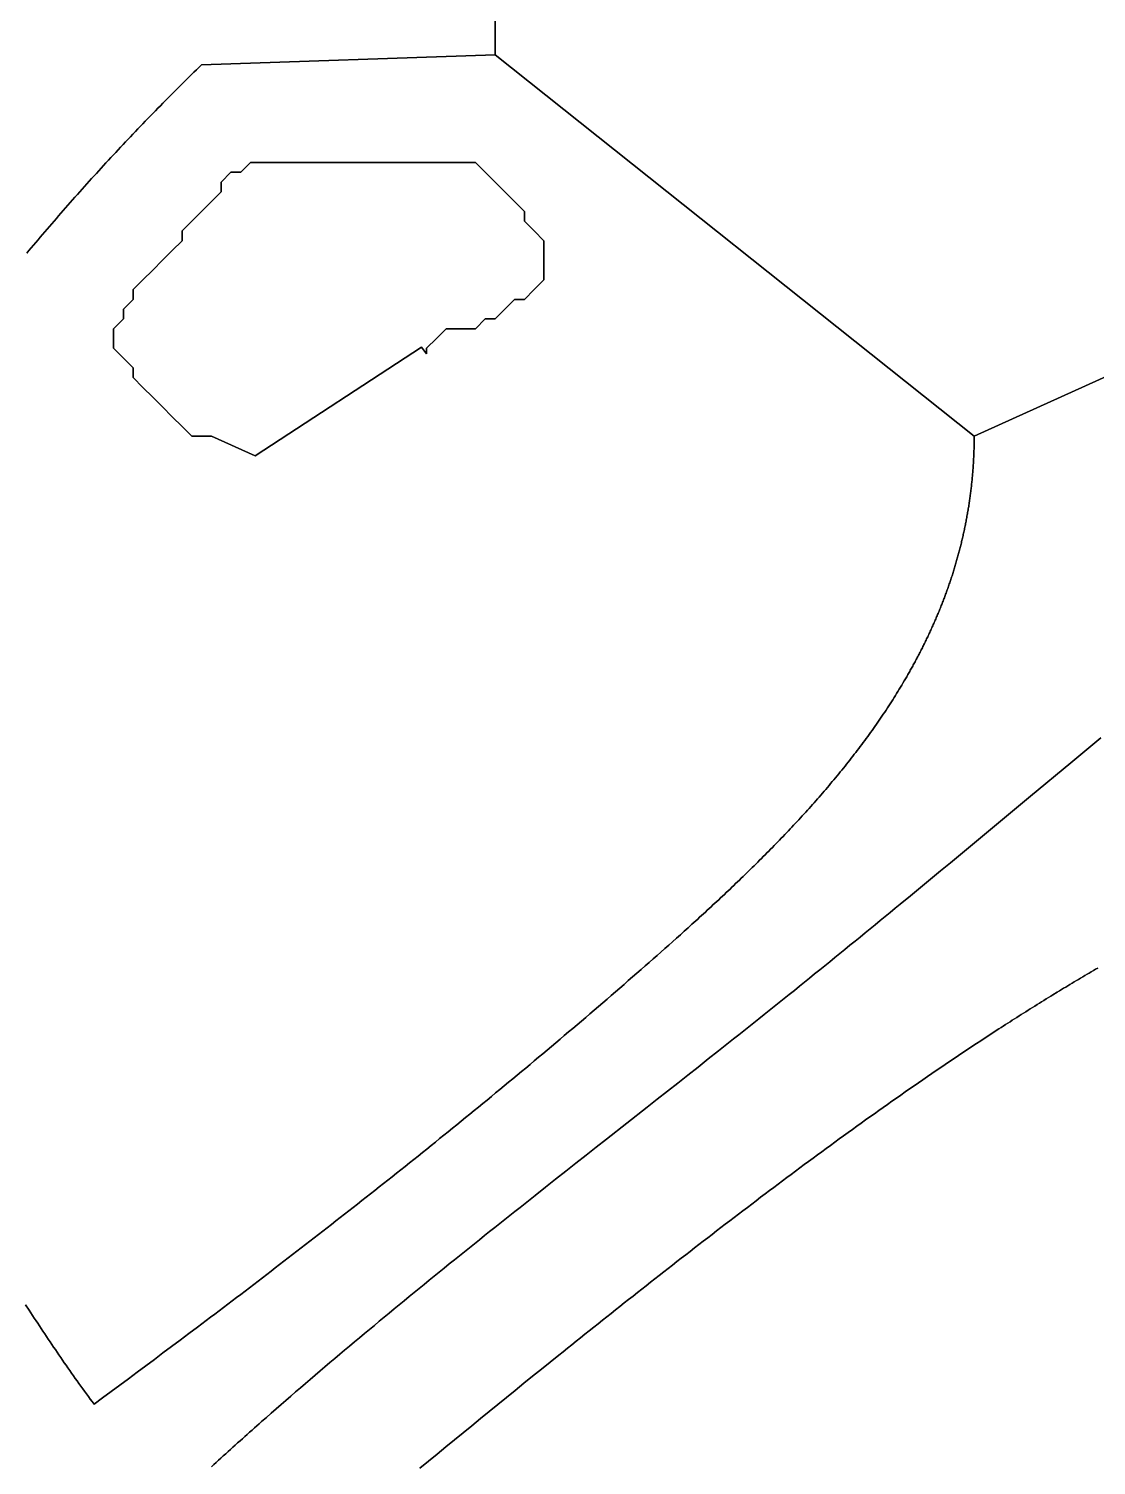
# Model space of a CAD drawing. Header units: millimetres. Extents: x -97041 to 275168, y -12500 to 263793.
# Drawn here: x 124307 to 156376, y 129724 to 172887 of the extents above; entities that cross this region are included whole.
import ezdxf

# ---------------------------------------------------------------- set-up
doc = ezdxf.new("R2010")
doc.units = ezdxf.units.MM
doc.layers.add('CLOSED_AREAS', color=7, linetype='Continuous')
doc.layers.add('REGION_HOLES', color=7, linetype='Continuous')

msp = doc.modelspace()

# ---------------------------------------------------------------- linework, layer by layer
at = {"layer": 'CLOSED_AREAS'}
for points in [[(124246.247, 166144.886), (124313.886, 166225.559), (124381.666, 166306.177), (124449.587, 166386.738), (124517.649, 166467.244), (124585.852, 166547.693), (124654.198, 166628.087), (124722.686, 166708.424), (124791.317, 166788.705), (124860.092, 166868.93), (124929.01, 166949.098), (124998.073, 167029.21), (125067.281, 167109.265), (125136.633, 167189.264), (125206.132, 167269.207), (125275.776, 167349.092), (125345.567, 167428.921), (125415.505, 167508.693), (125485.59, 167588.408), (125555.824, 167668.066), (125626.205, 167747.667), (125696.735, 167827.211), (125767.415, 167906.698), (125838.244, 167986.127), (125909.223, 168065.499), (125980.353, 168144.814), (126051.634, 168224.072), (126123.066, 168303.272), (126194.65, 168382.414), (126266.386, 168461.499), (126338.275, 168540.526), (126410.317, 168619.495), (126482.513, 168698.406), (126554.863, 168777.26), (126627.368, 168856.055), (126700.027, 168934.793), (126772.842, 169013.472), (126845.813, 169092.093), (126918.94, 169170.656), (126992.224, 169249.161), (127065.665, 169327.607), (127139.263, 169405.995), (127213.02, 169484.324), (127286.935, 169562.595), (127361.009, 169640.807), (127435.243, 169718.96), (127509.636, 169797.055), (127584.19, 169875.091), (127658.904, 169953.068), (127733.78, 170030.985), (127808.817, 170108.844), (127884.016, 170186.644), (127959.378, 170264.385), (128034.903, 170342.066), (128110.591, 170419.688), (128186.443, 170497.25), (128262.46, 170574.754), (128338.641, 170652.197), (128414.987, 170729.581), (128491.499, 170806.906), (128568.177, 170884.171), (128645.021, 170961.375), (128722.033, 171038.521), (128799.212, 171115.606), (128876.558, 171192.631), (128954.073, 171269.596), (129031.757, 171346.501), (129109.61, 171423.346), (129187.632, 171500.13), (129265.825, 171576.855), (129344.188, 171653.519), (129422.722, 171730.122), (129501.427, 171806.665), (138314.722, 172100.442), (138314.722, 183557.725)], [(138314.722, 183557.725), (138314.722, 172100.442), (152709.771, 160643.158), (165048.384, 166224.912)], [(124214.51, 134543.866), (124318.138, 134385.083), (124370.053, 134305.727), (124422.043, 134226.396), (124474.111, 134147.094), (124526.265, 134067.821), (124578.507, 133988.581), (124630.844, 133909.375), (124683.281, 133830.206), (124735.822, 133751.075), (124788.473, 133671.984), (124841.238, 133592.936), (124894.123, 133513.932), (124947.133, 133434.974), (125000.273, 133356.066), (125053.547, 133277.208), (125106.961, 133198.402), (125160.52, 133119.651), (125214.229, 133040.958), (125268.093, 132962.322), (125322.117, 132883.748), (125376.306, 132805.237), (125430.664, 132726.791), (125485.199, 132648.411), (125539.913, 132570.101), (125594.812, 132491.862), (125649.902, 132413.696), (125705.187, 132335.605), (125760.672, 132257.592), (125816.363, 132179.657), (125872.264, 132101.805), (125928.38, 132024.035), (125984.717, 131946.351), (126041.28, 131868.755), (126098.073, 131791.248), (126155.101, 131713.832), (126212.371, 131636.511), (126269.886, 131559.284), (126528.113, 131750.179), (126786.488, 131941.458), (127045.004, 132133.127), (127303.654, 132325.189), (127562.433, 132517.648), (127821.333, 132710.51), (128080.349, 132903.778), (128339.474, 133097.456), (128598.702, 133291.549), (128858.026, 133486.062), (129117.441, 133680.997), (129376.939, 133876.361), (129506.718, 133974.205), (129636.515, 134072.157), (129766.331, 134170.218), (129896.163, 134268.389), (130026.011, 134366.669), (130155.875, 134465.061), (130285.754, 134563.564), (130415.646, 134662.179), (130545.552, 134760.905), (130675.469, 134859.745), (130805.399, 134958.698), (130935.339, 135057.765), (131065.288, 135156.947), (131195.247, 135256.243), (131325.215, 135355.655), (131455.189, 135455.183), (131585.171, 135554.828), (131715.158, 135654.59), (131845.151, 135754.469), (131975.148, 135854.467), (132105.148, 135954.583), (132235.152, 136054.819), (132365.157, 136155.174), (132495.164, 136255.65), (132625.171, 136356.246), (132755.177, 136456.964), (132885.183, 136557.805), (133015.186, 136658.767), (133145.187, 136759.853), (133275.184, 136861.062), (133405.177, 136962.395), (133535.165, 137063.853), (133665.146, 137165.436), (133795.121, 137267.144), (133925.089, 137368.979), (134055.048, 137470.941), (134184.999, 137573.03), (134314.939, 137675.247), (134444.869, 137777.593), (134574.787, 137880.067), (134704.693, 137982.671), (134834.586, 138085.404), (134964.465, 138188.269), (135094.329, 138291.264), (135224.179, 138394.391), (135354.011, 138497.65), (135483.827, 138601.042), (135613.626, 138704.567), (135743.405, 138808.226), (135873.165, 138912.019), (136002.905, 139015.947), (136132.625, 139120.01), (136262.322, 139224.209), (136391.997, 139328.545), (136521.648, 139433.017), (136651.276, 139537.627), (136780.878, 139642.375), (136910.455, 139747.262), (137040.006, 139852.288), (137169.529, 139957.453), (137299.024, 140062.759), (137428.49, 140168.206), (137557.927, 140273.793), (137687.333, 140379.523), (137816.708, 140485.395), (137946.05, 140591.409), (138075.361, 140697.567), (138204.637, 140803.87), (138333.879, 140910.316), (138463.086, 141016.908), (138592.257, 141123.645), (138721.391, 141230.528), (138850.488, 141337.558), (138979.546, 141444.735), (139108.565, 141552.06), (139237.545, 141659.533), (139366.483, 141767.155), (139495.38, 141874.926), (139624.235, 141982.847), (139753.046, 142090.918), (139881.814, 142199.14), (140010.537, 142307.514), (140139.215, 142416.04), (140267.846, 142524.718), (140396.431, 142633.549), (140524.967, 142742.534), (140653.455, 142851.673), (140781.893, 142960.967), (140910.282, 143070.416), (141038.619, 143180.02), (141166.904, 143289.781), (141295.137, 143399.699), (141423.317, 143509.774), (141551.442, 143620.008), (141679.512, 143730.399), (141807.527, 143840.95), (141935.485, 143951.66), (142063.386, 144062.53), (142191.229, 144173.56), (142319.013, 144284.752), (142446.737, 144396.105), (142574.4, 144507.621), (142702.003, 144619.299), (142829.543, 144731.141), (142946.823, 144834.181), (143064.037, 144937.365), (143181.171, 145040.696), (143298.211, 145144.18), (143415.144, 145247.821), (143531.957, 145351.623), (143648.635, 145455.591), (143765.167, 145559.73), (143881.538, 145664.044), (143997.734, 145768.538), (144113.743, 145873.216), (144229.551, 145978.083), (144345.144, 146083.143), (144402.856, 146135.748), (144460.509, 146188.402), (144518.102, 146241.107), (144575.633, 146293.863), (144633.1, 146346.671), (144690.502, 146399.531), (144747.837, 146452.444), (144805.103, 146505.411), (144862.298, 146558.431), (144919.421, 146611.507), (144976.471, 146664.637), (145033.445, 146717.824), (145090.342, 146771.066), (145147.16, 146824.366), (145203.897, 146877.723), (145260.553, 146931.138), (145317.124, 146984.612), (145373.61, 147038.145), (145430.008, 147091.738), (145486.318, 147145.391), (145542.537, 147199.105), (145598.664, 147252.88), (145654.696, 147306.718), (145710.634, 147360.618), (145766.473, 147414.582), (145822.214, 147468.609), (145877.854, 147522.7), (145933.392, 147576.857), (145988.825, 147631.079), (146044.153, 147685.367), (146099.374, 147739.721), (146154.485, 147794.143), (146209.486, 147848.633), (146264.374, 147903.191), (146319.148, 147957.817), (146373.806, 148012.514), (146428.347, 148067.28), (146482.768, 148122.117), (146537.069, 148177.025), (146591.247, 148232.005), (146645.301, 148287.057), (146699.229, 148342.182), (146753.029, 148397.381), (146806.7, 148452.654), (146860.24, 148508.001), (146913.648, 148563.423), (146966.921, 148618.922), (147020.058, 148674.496), (147073.058, 148730.148), (147125.918, 148785.877), (147178.637, 148841.684), (147231.213, 148897.569), (147283.645, 148953.534), (147335.931, 149009.578), (147388.07, 149065.703), (147440.058, 149121.909), (147491.896, 149178.196), (147543.581, 149234.565), (147595.111, 149291.017), (147646.485, 149347.552), (147697.702, 149404.171), (147748.759, 149460.874), (147799.654, 149517.662), (147850.387, 149574.535), (147900.955, 149631.495), (147951.357, 149688.541), (148001.591, 149745.674), (148051.656, 149802.895), (148101.549, 149860.205), (148151.269, 149917.603), (148200.815, 149975.09), (148250.184, 150032.668), (148299.375, 150090.336), (148348.387, 150148.096), (148397.217, 150205.947), (148445.864, 150263.89), (148494.326, 150321.927), (148542.602, 150380.057), (148590.69, 150438.28), (148638.588, 150496.599), (148686.295, 150555.013), (148733.809, 150613.522), (148781.127, 150672.128), (148828.25, 150730.83), (148875.174, 150789.63), (148921.898, 150848.528), (148968.42, 150907.525), (149014.74, 150966.62), (149060.854, 151025.816), (149106.762, 151085.112), (149152.462, 151144.508), (149197.952, 151204.006), (149243.23, 151263.606), (149288.295, 151323.309), (149333.145, 151383.115), (149377.778, 151443.024), (149422.193, 151503.038), (149466.388, 151563.157), (149510.361, 151623.381), (149554.11, 151683.711), (149597.635, 151744.148), (149640.933, 151804.692), (149684.002, 151865.344), (149726.842, 151926.104), (149769.449, 151986.972), (149811.824, 152047.951), (149853.963, 152109.039), (149895.865, 152170.238), (149937.528, 152231.548), (149978.952, 152292.969), (150020.133, 152354.503), (150061.071, 152416.15), (150101.764, 152477.91), (150142.21, 152539.785), (150182.407, 152601.773), (150222.354, 152663.877), (150262.049, 152726.097), (150301.491, 152788.433), (150340.677, 152850.886), (150379.606, 152913.456), (150418.276, 152976.144), (150456.686, 153038.951), (150494.834, 153101.877), (150532.719, 153164.923), (150570.338, 153228.088), (150607.689, 153291.375), (150644.772, 153354.783), (150681.585, 153418.314), (150718.125, 153481.966), (150736.293, 153513.839), (150754.392, 153545.742), (150772.422, 153577.677), (150790.383, 153609.642), (150808.275, 153641.638), (150826.097, 153673.666), (150843.85, 153705.724), (150861.533, 153737.814), (150879.145, 153769.936), (150896.687, 153802.089), (150914.159, 153834.273), (150931.56, 153866.489), (150948.889, 153898.736), (150966.148, 153931.015), (150983.335, 153963.326), (151000.451, 153995.669), (151017.495, 154028.044), (151034.467, 154060.451), (151051.366, 154092.889), (151068.194, 154125.36), (151084.948, 154157.863), (151101.63, 154190.399), (151118.238, 154222.967), (151134.774, 154255.567), (151151.235, 154288.2), (151167.624, 154320.865), (151183.938, 154353.563), (151200.178, 154386.294), (151216.344, 154419.057), (151232.435, 154451.853), (151248.451, 154484.682), (151264.393, 154517.545), (151280.259, 154550.44), (151296.05, 154583.368), (151311.765, 154616.33), (151327.405, 154649.325), (151342.968, 154682.353), (151358.455, 154715.415), (151373.866, 154748.51), (151389.201, 154781.638), (151404.458, 154814.801), (151419.638, 154847.997), (151434.741, 154881.227), (151449.767, 154914.49), (151464.714, 154947.788), (151479.584, 154981.12), (151494.376, 155014.485), (151509.09, 155047.885), (151523.725, 155081.319), (151538.281, 155114.787), (151552.758, 155148.29), (151567.156, 155181.827), (151581.475, 155215.399), (151595.714, 155249.005), (151609.873, 155282.646), (151623.953, 155316.321), (151637.952, 155350.031), (151651.87, 155383.776), (151665.708, 155417.556), (151679.466, 155451.371), (151693.142, 155485.221), (151706.737, 155519.107), (151720.25, 155553.027), (151733.682, 155586.983), (151747.031, 155620.974), (151760.299, 155655), (151773.485, 155689.062), (151786.587, 155723.16), (151799.607, 155757.293), (151812.545, 155791.462), (151825.399, 155825.667), (151838.169, 155859.907), (151850.856, 155894.183), (151863.46, 155928.496), (151875.979, 155962.844), (151888.414, 155997.229), (151900.765, 156031.65), (151913.031, 156066.107), (151925.212, 156100.6), (151937.308, 156135.13), (151949.319, 156169.696), (151961.244, 156204.299), (151973.084, 156238.939), (151984.838, 156273.615), (151996.506, 156308.328), (152008.087, 156343.078), (152019.582, 156377.865), (152030.99, 156412.689), (152042.312, 156447.549), (152053.546, 156482.447), (152064.692, 156517.383), (152075.752, 156552.355), (152086.723, 156587.365), (152097.606, 156622.412), (152108.402, 156657.497), (152119.108, 156692.619), (152129.727, 156727.779), (152140.256, 156762.977), (152150.696, 156798.212), (152161.047, 156833.485), (152171.309, 156868.796), (152181.481, 156904.146), (152191.563, 156939.533), (152201.555, 156974.958), (152211.457, 157010.422), (152221.268, 157045.924), (152230.988, 157081.464), (152240.618, 157117.042), (152250.156, 157152.659), (152259.603, 157188.315), (152268.958, 157224.009), (152278.222, 157259.742), (152287.394, 157295.514), (152296.473, 157331.325), (152305.461, 157367.174), (152314.355, 157403.062), (152323.157, 157438.99), (152331.865, 157474.957), (152340.481, 157510.963), (152349.003, 157547.008), (152357.431, 157583.092), (152365.765, 157619.216), (152374.006, 157655.38), (152382.152, 157691.583), (152390.203, 157727.825), (152398.16, 157764.107), (152406.022, 157800.43), (152413.789, 157836.791), (152421.46, 157873.193), (152429.036, 157909.635), (152436.516, 157946.117), (152443.901, 157982.639), (152451.188, 158019.201), (152458.38, 158055.804), (152465.475, 158092.447), (152472.473, 158129.13), (152479.374, 158165.853), (152486.178, 158202.618), (152492.885, 158239.423), (152499.494, 158276.268), (152506.004, 158313.155), (152512.417, 158350.082), (152518.732, 158387.05), (152524.948, 158424.059), (152531.065, 158461.109), (152537.084, 158498.201), (152543.003, 158535.333), (152548.823, 158572.507), (152554.544, 158609.722), (152560.165, 158646.979), (152565.685, 158684.277), (152571.106, 158721.616), (152576.426, 158758.998), (152581.646, 158796.421), (152586.765, 158833.885), (152591.782, 158871.392), (152596.699, 158908.94), (152601.514, 158946.531), (152606.228, 158984.163), (152610.839, 159021.838), (152615.349, 159059.555), (152619.756, 159097.314), (152624.061, 159135.115), (152628.263, 159172.959), (152632.362, 159210.845), (152636.358, 159248.774), (152640.251, 159286.746), (152644.04, 159324.76), (152647.726, 159362.817), (152651.307, 159400.917), (152654.785, 159439.059), (152658.158, 159477.245), (152661.426, 159515.474), (152664.59, 159553.746), (152667.648, 159592.061), (152670.602, 159630.419), (152673.45, 159668.821), (152676.192, 159707.266), (152678.828, 159745.755), (152681.359, 159784.287), (152683.783, 159822.863), (152686.101, 159861.482), (152688.312, 159900.145), (152690.416, 159938.852), (152692.413, 159977.603), (152694.303, 160016.398), (152696.085, 160055.237), (152697.759, 160094.121), (152699.326, 160133.048), (152700.784, 160172.02), (152702.134, 160211.036), (152703.375, 160250.096), (152704.508, 160289.201), (152705.531, 160328.35), (152706.446, 160367.544), (152707.251, 160406.783), (152707.946, 160446.066), (152708.531, 160485.395), (152709.007, 160524.768), (152709.372, 160564.186), (152709.627, 160603.65), (152709.771, 160643.158), (138314.722, 172100.442), (129501.427, 171806.665), (129422.722, 171730.122), (129344.188, 171653.519), (129265.825, 171576.855), (129187.632, 171500.13), (129109.61, 171423.346), (129031.757, 171346.501), (128954.073, 171269.596), (128876.558, 171192.631), (128799.212, 171115.606), (128722.033, 171038.521), (128645.021, 170961.375), (128568.177, 170884.171), (128491.499, 170806.906), (128414.987, 170729.581), (128338.641, 170652.197), (128262.46, 170574.754), (128186.443, 170497.25), (128110.591, 170419.688), (128034.903, 170342.066), (127959.378, 170264.385), (127884.016, 170186.644), (127808.817, 170108.844), (127733.78, 170030.985), (127658.904, 169953.068), (127584.19, 169875.091), (127509.636, 169797.055), (127435.243, 169718.96), (127361.009, 169640.807), (127286.935, 169562.595), (127213.02, 169484.324), (127139.263, 169405.995), (127065.665, 169327.607), (126992.224, 169249.161), (126918.94, 169170.656), (126845.813, 169092.093), (126772.842, 169013.472), (126700.027, 168934.793), (126627.368, 168856.055), (126554.863, 168777.26), (126482.513, 168698.406), (126410.317, 168619.495), (126338.275, 168540.526), (126266.386, 168461.499), (126194.65, 168382.414), (126123.066, 168303.272), (126051.634, 168224.072), (125980.353, 168144.814), (125909.223, 168065.499), (125838.244, 167986.127), (125767.415, 167906.698), (125696.735, 167827.211), (125626.205, 167747.667), (125555.824, 167668.066), (125485.59, 167588.408), (125415.505, 167508.693), (125345.567, 167428.921), (125275.776, 167349.092), (125206.132, 167269.207), (125136.633, 167189.264), (125067.281, 167109.265), (124998.073, 167029.21), (124929.01, 166949.098), (124860.092, 166868.93), (124791.317, 166788.705), (124722.686, 166708.424), (124654.198, 166628.087), (124585.852, 166547.693), (124517.649, 166467.244), (124449.587, 166386.738), (124381.666, 166306.177), (124313.886, 166225.559), (124246.247, 166144.886)], [(165048.384, 166224.912), (152709.771, 160643.158), (152709.627, 160603.65), (152709.372, 160564.186), (152709.007, 160524.768), (152708.531, 160485.395), (152707.946, 160446.066), (152707.251, 160406.783), (152706.446, 160367.544), (152705.531, 160328.35), (152704.508, 160289.201), (152703.375, 160250.096), (152702.134, 160211.036), (152700.784, 160172.02), (152699.326, 160133.048), (152697.759, 160094.121), (152696.085, 160055.237), (152694.303, 160016.398), (152692.413, 159977.603), (152690.416, 159938.852), (152688.312, 159900.145), (152686.101, 159861.482), (152683.783, 159822.863), (152681.359, 159784.287), (152678.828, 159745.755), (152676.192, 159707.266), (152673.45, 159668.821), (152670.602, 159630.419), (152667.648, 159592.061), (152664.59, 159553.746), (152661.426, 159515.474), (152658.158, 159477.245), (152654.785, 159439.059), (152651.307, 159400.917), (152647.726, 159362.817), (152644.04, 159324.76), (152640.251, 159286.746), (152636.358, 159248.774), (152632.362, 159210.845), (152628.263, 159172.959), (152624.061, 159135.115), (152619.756, 159097.314), (152615.349, 159059.555), (152610.839, 159021.838), (152606.228, 158984.163), (152601.514, 158946.531), (152596.699, 158908.94), (152591.782, 158871.392), (152586.765, 158833.885), (152581.646, 158796.421), (152576.426, 158758.998), (152571.106, 158721.616), (152565.685, 158684.277), (152560.165, 158646.979), (152554.544, 158609.722), (152548.823, 158572.507), (152543.003, 158535.333), (152537.084, 158498.201), (152531.065, 158461.109), (152524.948, 158424.059), (152518.732, 158387.05), (152512.417, 158350.082), (152506.004, 158313.155), (152499.494, 158276.268), (152492.885, 158239.423), (152486.178, 158202.618), (152479.374, 158165.853), (152472.473, 158129.13), (152465.475, 158092.447), (152458.38, 158055.804), (152451.188, 158019.201), (152443.901, 157982.639), (152436.516, 157946.117), (152429.036, 157909.635), (152421.46, 157873.193), (152413.789, 157836.791), (152406.022, 157800.43), (152398.16, 157764.107), (152390.203, 157727.825), (152382.152, 157691.583), (152374.006, 157655.38), (152365.765, 157619.216), (152357.431, 157583.092), (152349.003, 157547.008), (152340.481, 157510.963), (152331.865, 157474.957), (152323.157, 157438.99), (152314.355, 157403.062), (152305.461, 157367.174), (152296.473, 157331.325), (152287.394, 157295.514), (152278.222, 157259.742), (152268.958, 157224.009), (152259.603, 157188.315), (152250.156, 157152.659), (152240.618, 157117.042), (152230.988, 157081.464), (152221.268, 157045.924), (152211.457, 157010.422), (152201.555, 156974.958), (152191.563, 156939.533), (152181.481, 156904.146), (152171.309, 156868.796), (152161.047, 156833.485), (152150.696, 156798.212), (152140.256, 156762.977), (152129.727, 156727.779), (152119.108, 156692.619), (152108.402, 156657.497), (152097.606, 156622.412), (152086.723, 156587.365), (152075.752, 156552.355), (152064.692, 156517.383), (152053.546, 156482.447), (152042.312, 156447.549), (152030.99, 156412.689), (152019.582, 156377.865), (152008.087, 156343.078), (151996.506, 156308.328), (151984.838, 156273.615), (151973.084, 156238.939), (151961.244, 156204.299), (151949.319, 156169.696), (151937.308, 156135.13), (151925.212, 156100.6), (151913.031, 156066.107), (151900.765, 156031.65), (151888.414, 155997.229), (151875.979, 155962.844), (151863.46, 155928.496), (151850.856, 155894.183), (151838.169, 155859.907), (151825.399, 155825.667), (151812.545, 155791.462), (151799.607, 155757.293), (151786.587, 155723.16), (151773.485, 155689.062), (151760.299, 155655), (151747.031, 155620.974), (151733.682, 155586.983), (151720.25, 155553.027), (151706.737, 155519.107), (151693.142, 155485.221), (151679.466, 155451.371), (151665.708, 155417.556), (151651.87, 155383.776), (151637.952, 155350.031), (151623.953, 155316.321), (151609.873, 155282.646), (151595.714, 155249.005), (151581.475, 155215.399), (151567.156, 155181.827), (151552.758, 155148.29), (151538.281, 155114.787), (151523.725, 155081.319), (151509.09, 155047.885), (151494.376, 155014.485), (151479.584, 154981.12), (151464.714, 154947.788), (151449.767, 154914.49), (151434.741, 154881.227), (151419.638, 154847.997), (151404.458, 154814.801), (151389.201, 154781.638), (151373.866, 154748.51), (151358.455, 154715.415), (151342.968, 154682.353), (151327.405, 154649.325), (151311.765, 154616.33), (151296.05, 154583.368), (151280.259, 154550.44), (151264.393, 154517.545), (151248.451, 154484.682), (151232.435, 154451.853), (151216.344, 154419.057), (151200.178, 154386.294), (151183.938, 154353.563), (151167.624, 154320.865), (151151.235, 154288.2), (151134.774, 154255.567), (151118.238, 154222.967), (151101.63, 154190.399), (151084.948, 154157.863), (151068.194, 154125.36), (151051.366, 154092.889), (151034.467, 154060.451), (151017.495, 154028.044), (151000.451, 153995.669), (150983.335, 153963.326), (150966.148, 153931.015), (150948.889, 153898.736), (150931.56, 153866.489), (150914.159, 153834.273), (150896.687, 153802.089), (150879.145, 153769.936), (150861.533, 153737.814), (150843.85, 153705.724), (150826.097, 153673.666), (150808.275, 153641.638), (150790.383, 153609.642), (150772.422, 153577.677), (150754.392, 153545.742), (150736.293, 153513.839), (150718.125, 153481.966), (150681.585, 153418.314), (150644.772, 153354.783), (150607.689, 153291.375), (150570.338, 153228.088), (150532.719, 153164.923), (150494.834, 153101.877), (150456.686, 153038.951), (150418.276, 152976.144), (150379.606, 152913.456), (150340.677, 152850.886), (150301.491, 152788.433), (150262.049, 152726.097), (150222.354, 152663.877), (150182.407, 152601.773), (150142.21, 152539.785), (150101.764, 152477.91), (150061.071, 152416.15), (150020.133, 152354.503), (149978.952, 152292.969), (149937.528, 152231.548), (149895.865, 152170.238), (149853.963, 152109.039), (149811.824, 152047.951), (149769.449, 151986.972), (149726.842, 151926.104), (149684.002, 151865.344), (149640.933, 151804.692), (149597.635, 151744.148), (149554.11, 151683.711), (149510.361, 151623.381), (149466.388, 151563.157), (149422.193, 151503.038), (149377.778, 151443.024), (149333.145, 151383.115), (149288.295, 151323.309), (149243.23, 151263.606), (149197.952, 151204.006), (149152.462, 151144.508), (149106.762, 151085.112), (149060.854, 151025.816), (149014.74, 150966.62), (148968.42, 150907.525), (148921.898, 150848.528), (148875.174, 150789.63), (148828.25, 150730.83), (148781.127, 150672.128), (148733.809, 150613.522), (148686.295, 150555.013), (148638.588, 150496.599), (148590.69, 150438.28), (148542.602, 150380.057), (148494.326, 150321.927), (148445.864, 150263.89), (148397.217, 150205.947), (148348.387, 150148.096), (148299.375, 150090.336), (148250.184, 150032.668), (148200.815, 149975.09), (148151.269, 149917.603), (148101.549, 149860.205), (148051.656, 149802.895), (148001.591, 149745.674), (147951.357, 149688.541), (147900.955, 149631.495), (147850.387, 149574.535), (147799.654, 149517.662), (147748.759, 149460.874), (147697.702, 149404.171), (147646.485, 149347.552), (147595.111, 149291.017), (147543.581, 149234.565), (147491.896, 149178.196), (147440.058, 149121.909), (147388.07, 149065.703), (147335.931, 149009.578), (147283.645, 148953.534), (147231.213, 148897.569), (147178.637, 148841.684), (147125.918, 148785.877), (147073.058, 148730.148), (147020.058, 148674.496), (146966.921, 148618.922), (146913.648, 148563.423), (146860.24, 148508.001), (146806.7, 148452.654), (146753.029, 148397.381), (146699.229, 148342.182), (146645.301, 148287.057), (146591.247, 148232.005), (146537.069, 148177.025), (146482.768, 148122.117), (146428.347, 148067.28), (146373.806, 148012.514), (146319.148, 147957.817), (146264.374, 147903.191), (146209.486, 147848.633), (146154.485, 147794.143), (146099.374, 147739.721), (146044.153, 147685.367), (145988.825, 147631.079), (145933.392, 147576.857), (145877.854, 147522.7), (145822.214, 147468.609), (145766.473, 147414.582), (145710.634, 147360.618), (145654.696, 147306.718), (145598.664, 147252.88), (145542.537, 147199.105), (145486.318, 147145.391), (145430.008, 147091.738), (145373.61, 147038.145), (145317.124, 146984.612), (145260.553, 146931.138), (145203.897, 146877.723), (145147.16, 146824.366), (145090.342, 146771.066), (145033.445, 146717.824), (144976.471, 146664.637), (144919.421, 146611.507), (144862.298, 146558.431), (144805.103, 146505.411), (144747.837, 146452.444), (144690.502, 146399.531), (144633.1, 146346.671), (144575.633, 146293.863), (144518.102, 146241.107), (144460.509, 146188.402), (144402.856, 146135.748), (144345.144, 146083.143), (144229.551, 145978.083), (144113.743, 145873.216), (143997.734, 145768.538), (143881.538, 145664.044), (143765.167, 145559.73), (143648.635, 145455.591), (143531.957, 145351.623), (143415.144, 145247.821), (143298.211, 145144.18), (143181.171, 145040.696), (143064.037, 144937.365), (142946.823, 144834.181), (142829.543, 144731.141), (142702.003, 144619.299), (142574.4, 144507.621), (142446.737, 144396.105), (142319.013, 144284.752), (142191.229, 144173.56), (142063.386, 144062.53), (141935.485, 143951.66), (141807.527, 143840.95), (141679.512, 143730.399), (141551.442, 143620.008), (141423.317, 143509.774), (141295.137, 143399.699), (141166.904, 143289.781), (141038.619, 143180.02), (140910.282, 143070.416), (140781.893, 142960.967), (140653.455, 142851.673), (140524.967, 142742.534), (140396.431, 142633.549), (140267.846, 142524.718), (140139.215, 142416.04), (140010.537, 142307.514), (139881.814, 142199.14), (139753.046, 142090.918), (139624.235, 141982.847), (139495.38, 141874.926), (139366.483, 141767.155), (139237.545, 141659.533), (139108.565, 141552.06), (138979.546, 141444.735), (138850.488, 141337.558), (138721.391, 141230.528), (138592.257, 141123.645), (138463.086, 141016.908), (138333.879, 140910.316), (138204.637, 140803.87), (138075.361, 140697.567), (137946.05, 140591.409), (137816.708, 140485.395), (137687.333, 140379.523), (137557.927, 140273.793), (137428.49, 140168.206), (137299.024, 140062.759), (137169.529, 139957.453), (137040.006, 139852.288), (136910.455, 139747.262), (136780.878, 139642.375), (136651.276, 139537.627), (136521.648, 139433.017), (136391.997, 139328.545), (136262.322, 139224.209), (136132.625, 139120.01), (136002.905, 139015.947), (135873.165, 138912.019), (135743.405, 138808.226), (135613.626, 138704.567), (135483.827, 138601.042), (135354.011, 138497.65), (135224.179, 138394.391), (135094.329, 138291.264), (134964.465, 138188.269), (134834.586, 138085.404), (134704.693, 137982.671), (134574.787, 137880.067), (134444.869, 137777.593), (134314.939, 137675.247), (134184.999, 137573.03), (134055.048, 137470.941), (133925.089, 137368.979), (133795.121, 137267.144), (133665.146, 137165.436), (133535.165, 137063.853), (133405.177, 136962.395), (133275.184, 136861.062), (133145.187, 136759.853), (133015.186, 136658.767), (132885.183, 136557.805), (132755.177, 136456.964), (132625.171, 136356.246), (132495.164, 136255.65), (132365.157, 136155.174), (132235.152, 136054.819), (132105.148, 135954.583), (131975.148, 135854.467), (131845.151, 135754.469), (131715.158, 135654.59), (131585.171, 135554.828), (131455.189, 135455.183), (131325.215, 135355.655), (131195.247, 135256.243), (131065.288, 135156.947), (130935.339, 135057.765), (130805.399, 134958.698), (130675.469, 134859.745), (130545.552, 134760.905), (130415.646, 134662.179), (130285.754, 134563.564), (130155.875, 134465.061), (130026.011, 134366.669), (129896.163, 134268.389), (129766.331, 134170.218), (129636.515, 134072.157), (129506.718, 133974.205), (129376.939, 133876.361), (129117.441, 133680.997), (128858.026, 133486.062), (128598.702, 133291.549), (128339.474, 133097.456), (128080.349, 132903.778), (127821.333, 132710.51), (127562.433, 132517.648), (127303.654, 132325.189), (127045.004, 132133.127), (126786.488, 131941.458), (126528.113, 131750.179), (126269.886, 131559.284), (126212.371, 131636.511), (126155.101, 131713.832), (126098.073, 131791.248), (126041.28, 131868.755), (125984.717, 131946.351), (125928.38, 132024.035), (125872.264, 132101.805), (125816.363, 132179.657), (125760.672, 132257.592), (125705.187, 132335.605), (125649.902, 132413.696), (125594.812, 132491.862), (125539.913, 132570.101), (125485.199, 132648.411), (125430.664, 132726.791), (125376.306, 132805.237), (125322.117, 132883.748), (125268.093, 132962.322), (125214.229, 133040.958), (125160.52, 133119.651), (125106.961, 133198.402), (125053.547, 133277.208), (125000.273, 133356.066), (124947.133, 133434.974), (124894.123, 133513.932), (124841.238, 133592.936), (124788.473, 133671.984), (124735.822, 133751.075), (124683.281, 133830.206), (124630.844, 133909.375), (124578.507, 133988.581), (124526.265, 134067.821), (124474.111, 134147.094), (124422.043, 134226.396), (124370.053, 134305.727), (124318.138, 134385.083), (124214.51, 134543.866)], [(129794.684, 129681.205), (129865.999, 129746.283), (129937.375, 129811.303), (130008.811, 129876.263), (130080.307, 129941.166), (130151.863, 130006.01), (130223.478, 130070.796), (130295.152, 130135.525), (130366.884, 130200.198), (130438.674, 130264.813), (130510.522, 130329.372), (130582.428, 130393.876), (130654.39, 130458.324), (130726.409, 130522.716), (130798.485, 130587.054), (130870.616, 130651.337), (130942.803, 130715.566), (131015.046, 130779.742), (131087.343, 130843.864), (131159.695, 130907.933), (131232.101, 130971.949), (131304.561, 131035.913), (131449.64, 131163.685), (131594.931, 131291.253), (131740.43, 131418.618), (131886.134, 131545.784), (132032.041, 131672.754), (132178.148, 131799.53), (132324.451, 131926.115), (132470.948, 132052.513), (132617.636, 132178.726), (132764.512, 132304.757), (132911.574, 132430.609), (133058.818, 132556.285), (133206.242, 132681.787), (133353.842, 132807.118), (133501.617, 132932.283), (133649.562, 133057.282), (133797.676, 133182.119), (133945.955, 133306.798), (134094.396, 133431.32), (134242.997, 133555.689), (134391.755, 133679.907), (134540.667, 133803.978), (134689.729, 133927.905), (134838.94, 134051.689), (134988.297, 134175.335), (135137.796, 134298.845), (135287.434, 134422.221), (135437.209, 134545.468), (135587.118, 134668.586), (135737.158, 134791.581), (135887.327, 134914.453), (136037.62, 135037.207), (136188.037, 135159.845), (136338.572, 135282.37), (136489.225, 135404.784), (136639.991, 135527.092), (136790.869, 135649.294), (136941.855, 135771.396), (137092.946, 135893.398), (137244.139, 136015.305), (137395.433, 136137.119), (137546.823, 136258.843), (137698.306, 136380.479), (137849.881, 136502.032), (138001.545, 136623.503), (138153.293, 136744.895), (138305.124, 136866.211), (138457.035, 136987.455), (138609.022, 137108.629), (138761.083, 137229.735), (138913.216, 137350.778), (139065.416, 137471.759), (139217.682, 137592.681), (139370.011, 137713.548), (139522.399, 137834.363), (139827.342, 138075.844), (140132.49, 138317.15), (140437.819, 138558.302), (140743.307, 138799.323), (141048.93, 139040.237), (141354.667, 139281.067), (141660.493, 139521.835), (142272.324, 140003.278), (142884.241, 140484.751), (143190.174, 140725.556), (143496.061, 140966.437), (143801.877, 141207.418), (144107.6, 141448.521), (144413.208, 141689.769), (144718.677, 141931.186), (145023.985, 142172.794), (145176.571, 142293.677), (145329.109, 142414.616), (145481.594, 142535.615), (145634.025, 142656.675), (145786.398, 142777.801), (145938.711, 142898.995), (146090.961, 143020.26), (146243.145, 143141.598), (146395.26, 143263.013), (146547.303, 143384.507), (146699.271, 143506.083), (146851.162, 143627.745), (147002.973, 143749.495), (147154.7, 143871.335), (147307.056, 143993.843), (147459.328, 144116.444), (147611.516, 144239.137), (147763.623, 144361.919), (147915.651, 144484.79), (148067.601, 144607.747), (148219.477, 144730.789), (148371.279, 144853.914), (148523.009, 144977.12), (148674.67, 145100.407), (148826.264, 145223.772), (148977.791, 145347.214), (149129.255, 145470.73), (149280.658, 145594.321), (149432, 145717.983), (149583.285, 145841.715), (149734.513, 145965.516), (149885.687, 146089.383), (150036.81, 146213.316), (150187.882, 146337.313), (150338.905, 146461.372), (150489.883, 146585.491), (150791.706, 146833.904), (151093.367, 147082.538), (151394.881, 147331.382), (151696.263, 147580.422), (151997.53, 147829.644), (152298.696, 148079.036), (152599.777, 148328.585), (152900.788, 148578.277), (153201.744, 148828.1), (153502.662, 149078.041), (153803.557, 149328.086), (154405.337, 149828.437), (155609.295, 150829.819), (156211.72, 151330.64), (156513.098, 151581.038)], [(156513.098, 151581.038), (156211.72, 151330.64), (155609.295, 150829.819), (154405.337, 149828.437), (153803.557, 149328.086), (153502.662, 149078.041), (153201.744, 148828.1), (152900.788, 148578.277), (152599.777, 148328.585), (152298.696, 148079.036), (151997.53, 147829.644), (151696.263, 147580.422), (151394.881, 147331.382), (151093.367, 147082.538), (150791.706, 146833.904), (150489.883, 146585.491), (150338.905, 146461.372), (150187.882, 146337.313), (150036.81, 146213.316), (149885.687, 146089.383), (149734.513, 145965.516), (149583.285, 145841.715), (149432, 145717.983), (149280.658, 145594.321), (149129.255, 145470.73), (148977.791, 145347.214), (148826.264, 145223.772), (148674.67, 145100.407), (148523.009, 144977.12), (148371.279, 144853.914), (148219.477, 144730.789), (148067.601, 144607.747), (147915.651, 144484.79), (147763.623, 144361.919), (147611.516, 144239.137), (147459.328, 144116.444), (147307.056, 143993.843), (147154.7, 143871.335), (147002.973, 143749.495), (146851.162, 143627.745), (146699.271, 143506.083), (146547.303, 143384.507), (146395.26, 143263.013), (146243.145, 143141.598), (146090.961, 143020.26), (145938.711, 142898.995), (145786.398, 142777.801), (145634.025, 142656.675), (145481.594, 142535.615), (145329.109, 142414.616), (145176.571, 142293.677), (145023.985, 142172.794), (144718.677, 141931.186), (144413.208, 141689.769), (144107.6, 141448.521), (143801.877, 141207.418), (143496.061, 140966.437), (143190.174, 140725.556), (142884.241, 140484.751), (142272.324, 140003.278), (141660.493, 139521.835), (141354.667, 139281.067), (141048.93, 139040.237), (140743.307, 138799.323), (140437.819, 138558.302), (140132.49, 138317.15), (139827.342, 138075.844), (139522.399, 137834.363), (139370.011, 137713.548), (139217.682, 137592.681), (139065.416, 137471.759), (138913.216, 137350.778), (138761.083, 137229.735), (138609.022, 137108.629), (138457.035, 136987.455), (138305.124, 136866.211), (138153.293, 136744.895), (138001.545, 136623.503), (137849.881, 136502.032), (137698.306, 136380.479), (137546.823, 136258.843), (137395.433, 136137.119), (137244.139, 136015.305), (137092.946, 135893.398), (136941.855, 135771.396), (136790.869, 135649.294), (136639.991, 135527.092), (136489.225, 135404.784), (136338.572, 135282.37), (136188.037, 135159.845), (136037.62, 135037.207), (135887.327, 134914.453), (135737.158, 134791.581), (135587.118, 134668.586), (135437.209, 134545.468), (135287.434, 134422.221), (135137.796, 134298.845), (134988.297, 134175.335), (134838.94, 134051.689), (134689.729, 133927.905), (134540.667, 133803.978), (134391.755, 133679.907), (134242.997, 133555.689), (134094.396, 133431.32), (133945.955, 133306.798), (133797.676, 133182.119), (133649.562, 133057.282), (133501.617, 132932.283), (133353.842, 132807.118), (133206.242, 132681.787), (133058.818, 132556.285), (132911.574, 132430.609), (132764.512, 132304.757), (132617.636, 132178.726), (132470.948, 132052.513), (132324.451, 131926.115), (132178.148, 131799.53), (132032.041, 131672.754), (131886.134, 131545.784), (131740.43, 131418.618), (131594.931, 131291.253), (131449.64, 131163.685), (131304.561, 131035.913), (131232.101, 130971.949), (131159.695, 130907.933), (131087.343, 130843.864), (131015.046, 130779.742), (130942.803, 130715.566), (130870.616, 130651.337), (130798.485, 130587.054), (130726.409, 130522.716), (130654.39, 130458.324), (130582.428, 130393.876), (130510.522, 130329.372), (130438.674, 130264.813), (130366.884, 130200.198), (130295.152, 130135.525), (130223.478, 130070.796), (130151.863, 130006.01), (130080.307, 129941.166), (130008.811, 129876.263), (129937.375, 129811.303), (129865.999, 129746.283), (129794.684, 129681.205)], [(136051.128, 129633.145), (136311.791, 129846.667), (136572.496, 130060.086), (136833.25, 130273.389), (137094.056, 130486.566), (137354.92, 130699.602), (137615.846, 130912.488), (137876.84, 131125.211), (138137.907, 131337.758), (138399.051, 131550.119), (138660.278, 131762.28), (138921.592, 131974.231), (139182.998, 132185.958), (139444.501, 132397.451), (139706.107, 132608.697), (139967.82, 132819.684), (140229.645, 133030.401), (140360.601, 133135.654), (140491.587, 133240.835), (140622.603, 133345.942), (140753.651, 133450.974), (140884.73, 133555.93), (141015.842, 133660.807), (141146.987, 133765.605), (141278.165, 133870.321), (141409.377, 133974.955), (141540.625, 134079.505), (141671.908, 134183.97), (141803.226, 134288.347), (141934.582, 134392.636), (142065.975, 134496.834), (142197.406, 134600.941), (142328.875, 134704.955), (142460.383, 134808.875), (142591.932, 134912.698), (142723.52, 135016.424), (142855.15, 135120.051), (142986.821, 135223.577), (143118.535, 135327.002), (143250.291, 135430.322), (143382.091, 135533.538), (143513.935, 135636.648), (143645.824, 135739.649), (143777.758, 135842.541), (143909.738, 135945.321), (144041.765, 136047.99), (144173.839, 136150.544), (144305.961, 136252.983), (144438.131, 136355.305), (144570.35, 136457.509), (144702.619, 136559.592), (144834.938, 136661.555), (144967.308, 136763.394), (145099.73, 136865.109), (145232.204, 136966.698), (145364.73, 137068.159), (145497.31, 137169.492), (145629.944, 137270.694), (145762.633, 137371.764), (145895.377, 137472.701), (146028.177, 137573.503), (146161.033, 137674.169), (146293.946, 137774.697), (146426.917, 137875.086), (146559.947, 137975.333), (146690.435, 138073.485), (146820.982, 138171.497), (146951.587, 138269.366), (147082.253, 138367.09), (147212.98, 138464.667), (147343.769, 138562.093), (147474.622, 138659.365), (147605.54, 138756.481), (147736.523, 138853.438), (147867.574, 138950.233), (147998.693, 139046.864), (148129.881, 139143.327), (148261.139, 139239.62), (148392.469, 139335.741), (148523.872, 139431.685), (148655.349, 139527.451), (148786.901, 139623.037), (148918.529, 139718.438), (149050.234, 139813.652), (149182.018, 139908.677), (149313.881, 140003.509), (149445.826, 140098.147), (149577.852, 140192.586), (149709.961, 140286.825), (149842.155, 140380.861), (149974.434, 140474.691), (150106.799, 140568.311), (150239.252, 140661.72), (150371.794, 140754.914), (150504.426, 140847.892), (150637.15, 140940.649), (150769.965, 141033.183), (150902.874, 141125.492), (151035.877, 141217.572), (151168.976, 141309.422), (151302.173, 141401.037), (151435.467, 141492.416), (151568.86, 141583.555), (151702.353, 141674.453), (151835.948, 141765.105), (151969.646, 141855.509), (152103.447, 141945.663), (152237.354, 142035.564), (152371.366, 142125.209), (152505.486, 142214.594), (152639.714, 142303.719), (152774.051, 142392.578), (152908.499, 142481.171), (153043.059, 142569.494), (153177.732, 142657.544), (153312.519, 142745.318), (153447.422, 142832.815), (153514.916, 142876.457), (153582.44, 142920.03), (153649.994, 142963.531), (153717.576, 143006.961), (153785.189, 143050.32), (153852.831, 143093.606), (153920.504, 143136.82), (153988.206, 143179.962), (154055.939, 143223.03), (154123.702, 143266.025), (154191.496, 143308.947), (154259.32, 143351.794), (154327.175, 143394.567), (154395.061, 143437.265), (154462.978, 143479.888), (154530.927, 143522.435), (154598.906, 143564.907), (154666.918, 143607.303), (154734.961, 143649.622), (154803.036, 143691.864), (154871.143, 143734.029), (154939.282, 143776.117), (155007.453, 143818.126), (155075.657, 143860.058), (155203.059, 143938.119), (155266.803, 143977.045), (155330.577, 144015.9), (155394.381, 144054.684), (155458.214, 144093.394), (155522.079, 144132.031), (155585.974, 144170.594), (155649.9, 144209.082), (155713.857, 144247.493), (155777.847, 144285.828), (155841.868, 144324.085), (155905.922, 144362.264), (155970.009, 144400.363), (156034.129, 144438.382), (156098.283, 144476.32), (156162.471, 144514.176), (156226.693, 144551.95), (156290.949, 144589.639), (156355.241, 144627.245), (156419.567, 144664.765)], [(156419.567, 144664.765), (156355.241, 144627.245), (156290.949, 144589.639), (156226.693, 144551.95), (156162.471, 144514.176), (156098.283, 144476.32), (156034.129, 144438.382), (155970.009, 144400.363), (155905.922, 144362.264), (155841.868, 144324.085), (155777.847, 144285.828), (155713.857, 144247.493), (155649.9, 144209.082), (155585.974, 144170.594), (155522.079, 144132.031), (155458.214, 144093.394), (155394.381, 144054.684), (155330.577, 144015.9), (155266.803, 143977.045), (155203.059, 143938.119), (155075.657, 143860.058), (155007.453, 143818.126), (154939.282, 143776.117), (154871.143, 143734.029), (154803.036, 143691.864), (154734.961, 143649.622), (154666.918, 143607.303), (154598.906, 143564.907), (154530.927, 143522.435), (154462.978, 143479.888), (154395.061, 143437.265), (154327.175, 143394.567), (154259.32, 143351.794), (154191.496, 143308.947), (154123.702, 143266.025), (154055.939, 143223.03), (153988.206, 143179.962), (153920.504, 143136.82), (153852.831, 143093.606), (153785.189, 143050.32), (153717.576, 143006.961), (153649.994, 142963.531), (153582.44, 142920.03), (153514.916, 142876.457), (153447.422, 142832.815), (153312.519, 142745.318), (153177.732, 142657.544), (153043.059, 142569.494), (152908.499, 142481.171), (152774.051, 142392.578), (152639.714, 142303.719), (152505.486, 142214.594), (152371.366, 142125.209), (152237.354, 142035.564), (152103.447, 141945.663), (151969.646, 141855.509), (151835.948, 141765.105), (151702.353, 141674.453), (151568.86, 141583.555), (151435.467, 141492.416), (151302.173, 141401.037), (151168.976, 141309.422), (151035.877, 141217.572), (150902.874, 141125.492), (150769.965, 141033.183), (150637.15, 140940.649), (150504.426, 140847.892), (150371.794, 140754.914), (150239.252, 140661.72), (150106.799, 140568.311), (149974.434, 140474.691), (149842.155, 140380.861), (149709.961, 140286.825), (149577.852, 140192.586), (149445.826, 140098.147), (149313.881, 140003.509), (149182.018, 139908.677), (149050.234, 139813.652), (148918.529, 139718.438), (148786.901, 139623.037), (148655.349, 139527.451), (148523.872, 139431.685), (148392.469, 139335.741), (148261.139, 139239.62), (148129.881, 139143.327), (147998.693, 139046.864), (147867.574, 138950.233), (147736.523, 138853.438), (147605.54, 138756.481), (147474.622, 138659.365), (147343.769, 138562.093), (147212.98, 138464.667), (147082.253, 138367.09), (146951.587, 138269.366), (146820.982, 138171.497), (146690.435, 138073.485), (146559.947, 137975.333), (146426.917, 137875.086), (146293.946, 137774.697), (146161.033, 137674.169), (146028.177, 137573.503), (145895.377, 137472.701), (145762.633, 137371.764), (145629.944, 137270.694), (145497.31, 137169.492), (145364.73, 137068.159), (145232.204, 136966.698), (145099.73, 136865.109), (144967.308, 136763.394), (144834.938, 136661.555), (144702.619, 136559.592), (144570.35, 136457.509), (144438.131, 136355.305), (144305.961, 136252.983), (144173.839, 136150.544), (144041.765, 136047.99), (143909.738, 135945.321), (143777.758, 135842.541), (143645.824, 135739.649), (143513.935, 135636.648), (143382.091, 135533.538), (143250.291, 135430.322), (143118.535, 135327.002), (142986.821, 135223.577), (142855.15, 135120.051), (142723.52, 135016.424), (142591.932, 134912.698), (142460.383, 134808.875), (142328.875, 134704.955), (142197.406, 134600.941), (142065.975, 134496.834), (141934.582, 134392.636), (141803.226, 134288.347), (141671.908, 134183.97), (141540.625, 134079.505), (141409.377, 133974.955), (141278.165, 133870.321), (141146.987, 133765.605), (141015.842, 133660.807), (140884.73, 133555.93), (140753.651, 133450.974), (140622.603, 133345.942), (140491.587, 133240.835), (140360.601, 133135.654), (140229.645, 133030.401), (139967.82, 132819.684), (139706.107, 132608.697), (139444.501, 132397.451), (139182.998, 132185.958), (138921.592, 131974.231), (138660.278, 131762.28), (138399.051, 131550.119), (138137.907, 131337.758), (137876.84, 131125.211), (137615.846, 130912.488), (137354.92, 130699.602), (137094.056, 130486.566), (136833.25, 130273.389), (136572.496, 130060.086), (136311.791, 129846.667), (136051.128, 129633.145)]]:
    msp.add_lwpolyline(points, dxfattribs=at)
msp.add_lwpolyline([(136552.063, 163580.923), (136845.84, 163874.7), (137139.616, 163874.7), (137433.393, 163874.7), (137727.169, 163874.7), (138020.946, 164168.476), (138314.722, 164168.476), (138608.499, 164462.253), (138902.275, 164756.029), (139196.052, 164756.029), (139489.828, 165049.806), (139783.605, 165343.582), (139783.605, 165637.359), (139783.605, 165931.135), (139783.605, 166224.912), (139783.605, 166518.688), (139489.828, 166812.465), (139196.052, 167106.241), (139196.052, 167400.018), (138902.275, 167693.794), (138608.499, 167987.571), (138314.722, 168281.347), (138020.946, 168575.124), (137727.169, 168868.9), (137433.393, 168868.9), (137139.616, 168868.9), (136845.84, 168868.9), (136552.063, 168868.9), (136258.287, 168868.9), (135964.51, 168868.9), (135670.734, 168868.9), (135376.957, 168868.9), (135083.181, 168868.9), (134789.404, 168868.9), (134495.628, 168868.9), (134201.851, 168868.9), (133908.075, 168868.9), (133614.298, 168868.9), (133320.522, 168868.9), (133026.745, 168868.9), (132732.969, 168868.9), (132439.192, 168868.9), (132145.416, 168868.9), (131851.639, 168868.9), (131557.863, 168868.9), (131264.086, 168868.9), (130970.31, 168868.9), (130676.533, 168575.124), (130382.757, 168575.124), (130088.98, 168281.347), (130088.98, 167987.571), (129795.204, 167693.794), (129501.427, 167400.018), (129207.651, 167106.241), (128913.874, 166812.465), (128913.874, 166518.688), (128620.098, 166224.912), (128326.321, 165931.135), (128032.545, 165637.359), (127738.768, 165343.582), (127444.992, 165049.806), (127444.992, 164756.029), (127151.215, 164462.253), (127151.215, 164168.476), (126857.439, 163874.7), (126857.439, 163580.923), (126857.439, 163287.147), (127151.215, 162993.37), (127444.992, 162699.594), (127444.992, 162405.817), (127738.768, 162112.041), (128032.545, 161818.264), (128326.321, 161524.488), (128620.098, 161230.711), (128913.874, 160936.935), (129207.651, 160643.158), (129501.427, 160643.158), (129795.204, 160643.158), (131107.168, 160056.6), (136105.804, 163314.349), (136258.287, 163114.274), (136258.287, 163287.147)], close=True, dxfattribs=at)
at = {"layer": 'REGION_HOLES'}
msp.add_lwpolyline([(136258.287, 163287.147), (136258.287, 163114.274), (136105.804, 163314.349), (131107.168, 160056.6), (129795.204, 160643.158), (129501.427, 160643.158), (129207.651, 160643.158), (128913.874, 160936.935), (128620.098, 161230.711), (128326.321, 161524.488), (128032.545, 161818.264), (127738.768, 162112.041), (127444.992, 162405.817), (127444.992, 162699.594), (127151.215, 162993.37), (126857.439, 163287.147), (126857.439, 163580.923), (126857.439, 163874.7), (127151.215, 164168.476), (127151.215, 164462.253), (127444.992, 164756.029), (127444.992, 165049.806), (127738.768, 165343.582), (128032.545, 165637.359), (128326.321, 165931.135), (128620.098, 166224.912), (128913.874, 166518.688), (128913.874, 166812.465), (129207.651, 167106.241), (129501.427, 167400.018), (129795.204, 167693.794), (130088.98, 167987.571), (130088.98, 168281.347), (130382.757, 168575.124), (130676.533, 168575.124), (130970.31, 168868.9), (131264.086, 168868.9), (131557.863, 168868.9), (131851.639, 168868.9), (132145.416, 168868.9), (132439.192, 168868.9), (132732.969, 168868.9), (133026.745, 168868.9), (133320.522, 168868.9), (133614.298, 168868.9), (133908.075, 168868.9), (134201.851, 168868.9), (134495.628, 168868.9), (134789.404, 168868.9), (135083.181, 168868.9), (135376.957, 168868.9), (135670.734, 168868.9), (135964.51, 168868.9), (136258.287, 168868.9), (136552.063, 168868.9), (136845.84, 168868.9), (137139.616, 168868.9), (137433.393, 168868.9), (137727.169, 168868.9), (138020.946, 168575.124), (138314.722, 168281.347), (138608.499, 167987.571), (138902.275, 167693.794), (139196.052, 167400.018), (139196.052, 167106.241), (139489.828, 166812.465), (139783.605, 166518.688), (139783.605, 166224.912), (139783.605, 165931.135), (139783.605, 165637.359), (139783.605, 165343.582), (139489.828, 165049.806), (139196.052, 164756.029), (138902.275, 164756.029), (138608.499, 164462.253), (138314.722, 164168.476), (138020.946, 164168.476), (137727.169, 163874.7), (137433.393, 163874.7), (137139.616, 163874.7), (136845.84, 163874.7), (136552.063, 163580.923)], close=True, dxfattribs=at)

doc.saveas('drawing.dxf')
